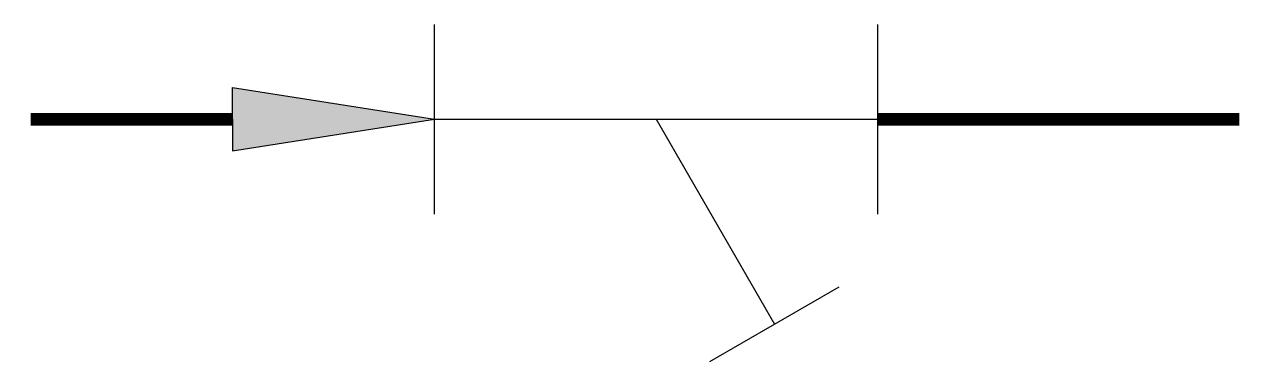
# Model space of a CAD drawing. Extents: x -108677 to -106941, y -163070 to -162590.
import ezdxf

# ---------------------------------------------------------------- set-up
doc = ezdxf.new("R2010")
doc.units = 0
doc.header["$LTSCALE"] = 1000
doc.header["$MEASUREMENT"] = 0
doc.layers.add('TEXT', color=4, linetype='CONTINUOUS')

msp = doc.modelspace()

# ---------------------------------------------------------------- hatches: boundary and pattern name
at = {"layer": 'TEXT'}
msp.add_hatch(color=256, dxfattribs=at).paths.add_polyline_path([(-108093.6, -162725.4), (-108380.6, -162680.4), (-108380.6, -162725.4), (-108380.6, -162770.4)])

# ---------------------------------------------------------------- linework, layer by layer
for p, q in [((-108093.6, -162860.4), (-108093.6, -162590.4)), ((-107463.6, -162860.4), (-107463.6, -162590.4)), ((-108380.6, -162680.4), (-108093.6, -162725.4)), ((-108380.6, -162725.4), (-108380.6, -162680.4)), ((-108667.6, -162725.4), (-108380.6, -162725.4)), ((-108380.6, -162725.4), (-108380.6, -162770.4)), ((-108380.6, -162770.4), (-108093.6, -162725.4)), ((-108093.6, -162725.4), (-107463.6, -162725.4)), ((-107778.6, -162725.4), (-107610.2, -163017.1)), ((-107463.6, -162725.4), (-106949.7, -162725.4)), ((-107702.2, -163070.2), (-107518.2, -162964))]:
    msp.add_line(p, q, dxfattribs=at)
at = {"layer": 'TEXT', "const_width": 18}
for points in [[(-108667.6, -162725.4), (-108380.6, -162725.4)], [(-107463.6, -162725.4), (-106949.7, -162725.4)]]:
    msp.add_lwpolyline(points, dxfattribs=at)

doc.saveas('drawing.dxf')
